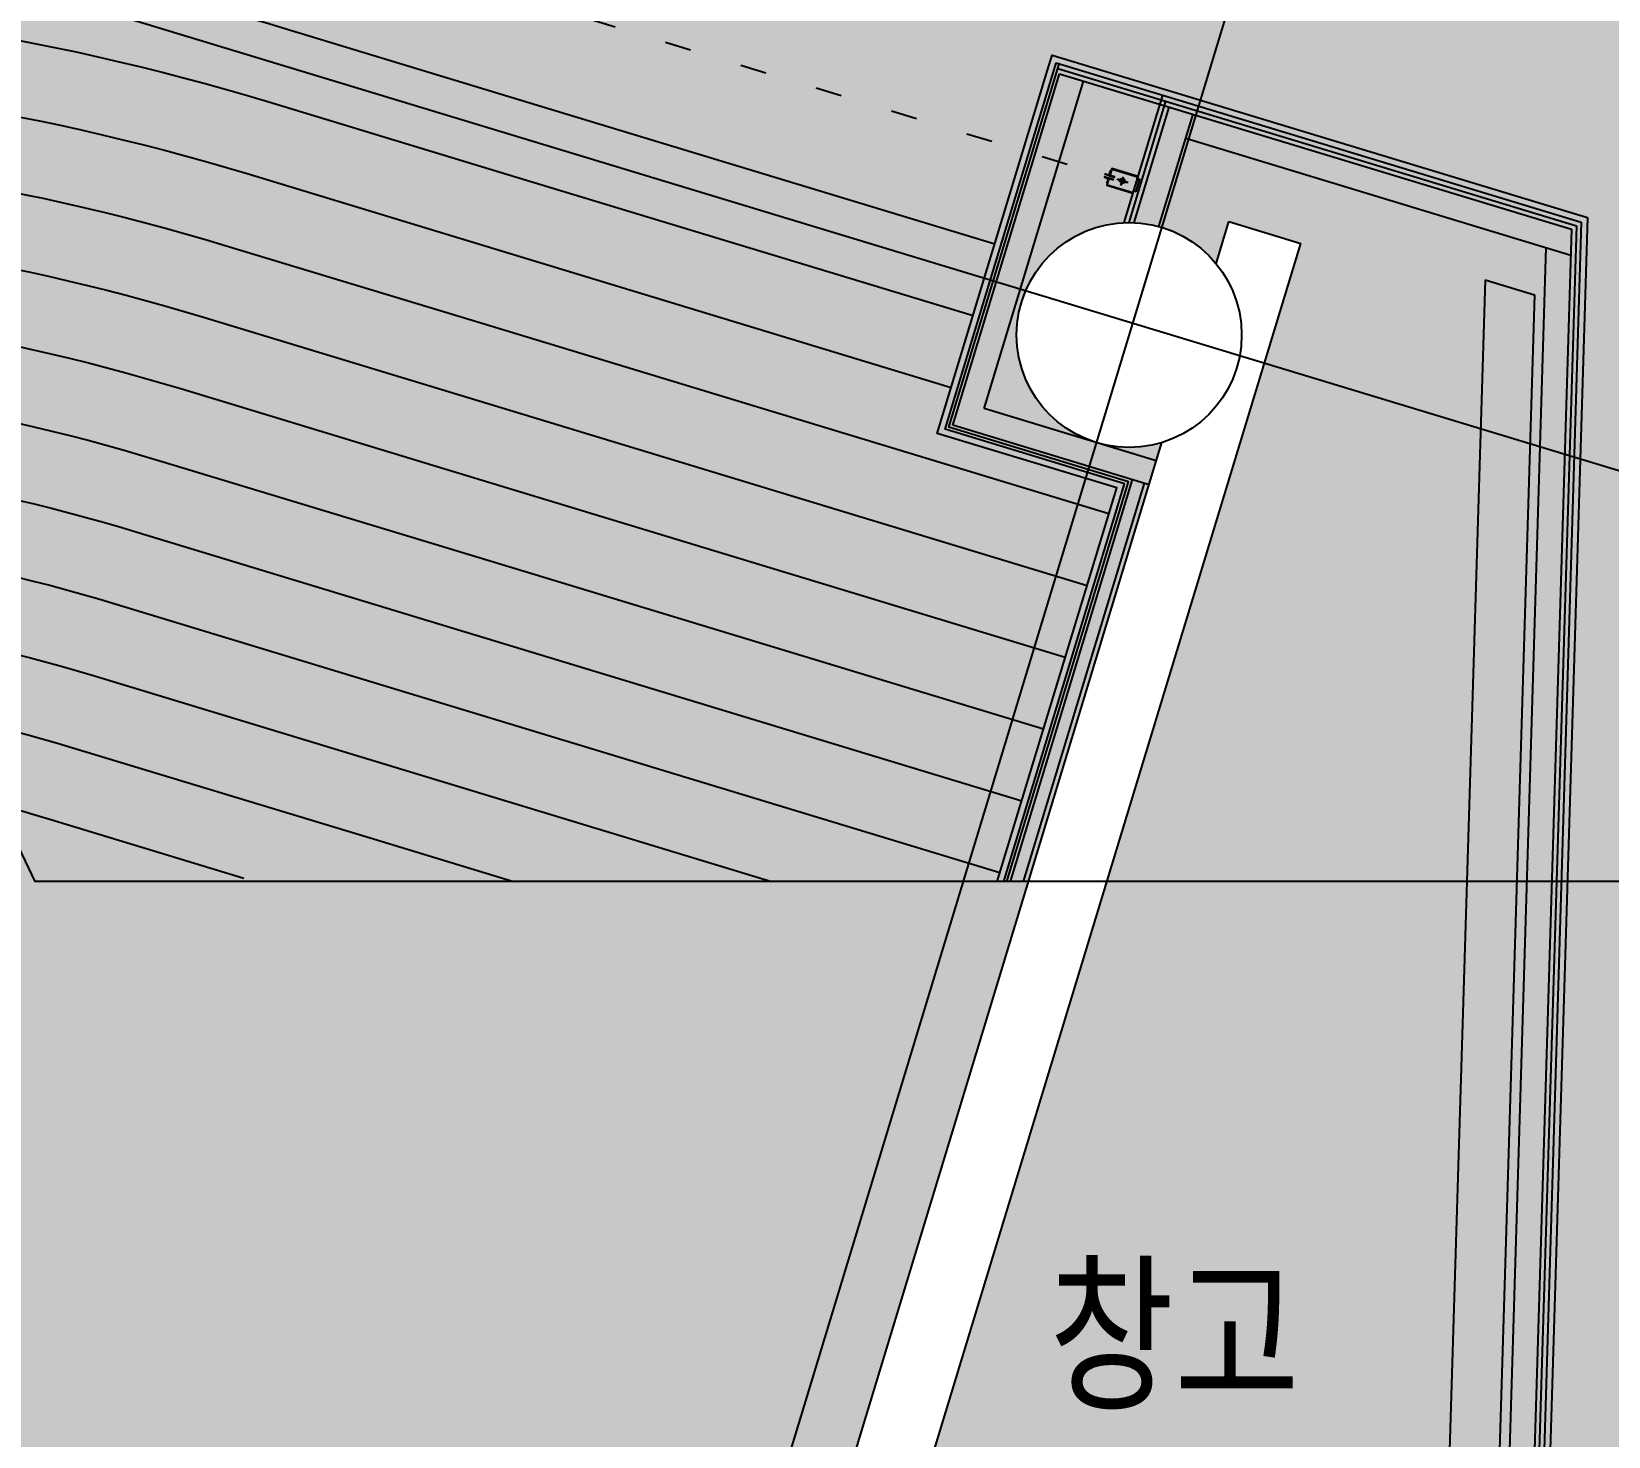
# Model space of a CAD drawing. Header units: metres. Extents: x 630750 to 860239, y 578133 to 726633.
# Drawn here: x 729694 to 736001, y 623558 to 629178 of the extents above; entities that cross this region are included whole.
import ezdxf

# ---------------------------------------------------------------- set-up
doc = ezdxf.new("R2010")
doc.units = ezdxf.units.M
doc.header["$LTSCALE"] = 300
doc.linetypes.add('HIDDEN-1', pattern=[1.4, 0.35, -0.7, 0.35])
doc.linetypes.add('업무시설_xr-base$0$CONTINOUS', pattern=[0])
for name, color, linetype in [('002mp-SYM', 3, 'Continuous'), ('A-CEN-1', 1, 'Continuous'), ('A-CON', 2, 'Continuous'), ('A-TXT', 3, 'Continuous'), ('A-WAL-BLK', 3, 'Continuous'), ('A-WALL-CONC', 2, 'Continuous'), ('fire shutter', 2, 'Continuous'), ('FIRE_SHUTTER', 6, 'Continuous'), ('KUK-DRYWALL', 4, 'Continuous'), ('KUK-F-STAIR', 4, 'Continuous'), ('kuk-finish', 43, 'Continuous'), ('KUK-WALL-FIN 1', 30, 'Continuous'), ('KUK-석고보드', 201, 'Continuous')]:
    doc.layers.add(name, color=color, linetype=linetype)
doc.styles.add('돋움', font='')
doc.styles.get('돋움').set_extended_font_data('Dotum')

# ---------------------------------------------------------------- blocks, each defined once
blk = doc.blocks.new('셔터레일')
at = {"layer": 'FIRE_SHUTTER', "color": 8}
for p, q in [((-346486.9279419224, 217158.97546627, -3.80022674e-08), (-346486.9279419224, 217122.8896187741, -3.80022674e-08)), ((-346509.0579855175, 217140.6464330625, -3.80022674e-08), (-346467.0444677737, 217140.6464330625, -3.80022674e-08)), ((-346509.0579855175, 217139.1969012669, -3.80022674e-08), (-346509.0579855175, 217140.6464330625, -3.80022674e-08)), ((-346509.0579855175, 217139.1969012669, -3.80022674e-08), (-346467.0444677737, 217139.1969012669, -3.80022674e-08)), ((-346497.2817404643, 217145.8233323336, -3.80022674e-08), (-346476.5741433804, 217145.8233323336, -3.80022674e-08)), ((-346497.2817404643, 217145.8233323336, -3.80022674e-08), (-346497.2817404643, 217140.6464330625, -3.80022674e-08)), ((-346497.2817404643, 217145.8233323336, -3.80022674e-08), (-346492.1048411933, 217144.0394367598, -3.80022674e-08)), ((-346497.2817404643, 217139.1969012669, -3.80022674e-08), (-346497.2817404643, 217134.0200019957, -3.80022674e-08)), ((-346497.2817404643, 217134.0200019959, -3.80022674e-08), (-346492.1048411933, 217135.8038975699, -3.80022674e-08)), ((-346497.2817404643, 217134.0200019957, -3.80022674e-08), (-346476.5741433802, 217134.0200019957, -3.80022674e-08)), ((-346492.1048411933, 217144.0394367598, -3.80022674e-08), (-346486.9279419224, 217145.8233323336, -3.80022674e-08)), ((-346492.1048411933, 217144.0394367595, -3.80022674e-08), (-346492.1048411933, 217140.6464330625, -3.80022674e-08)), ((-346492.1048411933, 217139.1969012669, -3.80022674e-08), (-346492.1048411933, 217135.8038975699, -3.80022674e-08)), ((-346492.1048411933, 217135.8038975699, -3.80022674e-08), (-346486.9279419224, 217134.0200019959, -3.80022674e-08)), ((-346486.9279419224, 217145.8233323336, -3.80022674e-08), (-346481.7510426513, 217144.0394367598, -3.80022674e-08)), ((-346486.9279419224, 217134.0200019959, -3.80022674e-08), (-346481.7510426513, 217135.8038975699, -3.80022674e-08)), ((-346481.7510426513, 217144.0394367598, -3.80022674e-08), (-346476.5741433804, 217145.8233323336, -3.80022674e-08)), ((-346481.7510426513, 217144.0394367598, -3.80022674e-08), (-346481.7510426513, 217140.6464330625, -3.80022674e-08)), ((-346481.7510426513, 217139.1969012667, -3.80022674e-08), (-346481.7510426513, 217135.8038975699, -3.80022674e-08)), ((-346481.7510426513, 217135.8038975699, -3.80022674e-08), (-346476.5741433804, 217134.0200019959, -3.80022674e-08)), ((-346476.5741433804, 217145.8233323336, -3.80022674e-08), (-346476.5741433804, 217140.6464330625, -3.80022674e-08)), ((-346476.5741433804, 217139.1969012669, -3.80022674e-08), (-346476.5741433804, 217134.0200019957, -3.80022674e-08)), ((-346467.0444677737, 217140.6464330625, -3.80022674e-08), (-346467.0444677737, 217139.1969012669, -3.80022674e-08))]:
    blk.add_line(p, q, dxfattribs=at)
at = {"layer": 'FIRE_SHUTTER', "elevation": -3.80022674e-08}
blk.add_lwpolyline([(-346451.9279419223, 217146.5216671647), (-346451.9279419223, 217144.9216671647), (-346431.9279419224, 217144.9216671647), (-346431.9279419224, 217174.9216671647), (-346541.9279419224, 217174.9216671647), (-346541.9279419224, 217164.9216671648), (-346551.9279419223, 217164.9216671648), (-346551.9279419223, 217114.9216671647), (-346541.9279419224, 217114.9216671647), (-346541.9279419224, 217104.9216671647), (-346431.9279419224, 217104.9216671647), (-346431.9279419224, 217134.9216671647), (-346451.9279419223, 217134.9216671647), (-346451.9279419223, 217133.3216671647), (-346433.5279419223, 217133.3216671647), (-346433.5279419223, 217106.5216671648), (-346540.3279419223, 217106.5216671648), (-346540.3279419223, 217116.5216671647), (-346550.3279419223, 217116.5216671647), (-346550.3279419223, 217163.3216671647), (-346540.3279419223, 217163.3216671647), (-346540.3279419223, 217173.3216671647), (-346433.5279419223, 217173.3216671647), (-346433.5279419223, 217146.5216671647), (-346451.9279419223, 217146.5216671647)], dxfattribs=at)
at = {"layer": 'FIRE_SHUTTER', "color": 8}
for centre, start, end in [((-346486.9279419224, 217145.8233323336, -3.80022674e-08), 0, 180), ((-346486.9279419224, 217134.0200019957, -3.80022674e-08), 180, 0)]:
    blk.add_arc(centre, 4.681689249780665, start, end, dxfattribs=at)
blk = doc.blocks.new('con1')
at = {"layer": 'A-WALL-CONC', "linetype": '업무시설_xr-base$0$CONTINOUS'}
h = blk.add_hatch(color=253, dxfattribs=at)
h.dxf.hatch_style = 1
h.paths.add_polyline_path([(-302595.8548985983, -253222.1527362358), (-301895.8548985983, -253222.1527362358), (-301895.8548985983, -253922.1527362358), (-302595.8548985983, -253922.1527362358)])
h.paths.add_polyline_path([(-384245.8548985985, -253222.1527362358), (-383545.8548985985, -253222.1527362358), (-383545.8548985985, -253922.1527362358), (-384245.8548985985, -253922.1527362358)])
h.paths.add_polyline_path([(-335095.8548985984, -253172.1564631149), (-334295.8548985983, -253172.1564631149), (-334295.8548985983, -253972.1564631149), (-335095.8548985984, -253972.1564631149)])
h.paths.add_polyline_path([(-354895.8548985985, -253172.1564631149), (-354095.8548985985, -253172.1564631149), (-354095.8548985985, -253972.1564631149), (-354895.8548985985, -253972.1564631149)])
h.paths.add_polyline_path([(-374695.8548985985, -253172.1564631149), (-373895.8548985985, -253172.1564631149), (-373895.8548985985, -253972.1564631149), (-374695.8548985985, -253972.1564631149)])
h.paths.add_polyline_path([(-325195.8548985984, -253172.1564631149), (-324395.8548985984, -253172.1564631149), (-324395.8548985984, -253972.1564631149), (-325195.8548985984, -253972.1564631149)])
h.paths.add_polyline_path([(-364745.8548985985, -253222.1564631149), (-364045.8548985983, -253222.1564631149), (-364045.8548985983, -253922.1564631149), (-364745.8548985985, -253922.1564631149)])
h.paths.add_polyline_path([(-344945.8548985984, -253222.1564631149), (-344245.8548985984, -253222.1564631149), (-344245.8548985984, -253922.1564631149), (-344945.8548985984, -253922.1564631149)])
h.paths.add_polyline_path([(-310045.8548985983, -253222.1564631149), (-309345.8548985984, -253222.1564631149), (-309345.8548985984, -253922.1564631149), (-310045.8548985983, -253922.1564631149)])
h.paths.add_polyline_path([(-318595.8548985984, -253172.1564631149), (-317795.8548985984, -253172.1564631149), (-317795.8548985984, -253972.1564631149), (-318595.8548985984, -253972.1564631149)])
h.paths.add_polyline_path([(-384245.8548985985, -310859.8700338578), (-383445.8548985985, -310859.8700338578), (-383445.8548985985, -311659.8700338578), (-384245.8548985985, -311659.8700338578)])
h.paths.add_polyline_path([(-384245.8548985985, -305472.1564631149), (-383445.8548985985, -305472.1564631149), (-383445.8548985985, -306272.1564631149), (-384245.8548985985, -306272.1564631149)])
h.paths.add_polyline_path([(-384245.8548985985, -295572.1564631149), (-383445.8548985985, -295572.1564631149), (-383445.8548985985, -296372.1564631149), (-384245.8548985985, -296372.1564631149)])
h.paths.add_polyline_path([(-384195.8548985985, -276472.1564631149), (-383595.8548985985, -276472.1564631149), (-383595.8548985985, -275872.1564631149), (-384195.8548985985, -275872.1564631149)])
h.paths.add_polyline_path([(-384245.8548985985, -285672.1564631149), (-383445.8548985985, -285672.1564631149), (-383445.8548985985, -286472.1564631149), (-384245.8548985985, -286472.1564631149)])
h.paths.add_polyline_path([(-384295.8548985983, -269172.1564631149), (-383495.8548985985, -269172.1564631149), (-383495.8548985985, -269972.1564631149), (-384295.8548985983, -269972.1564631149)])
h.paths.add_polyline_path([(-384295.8548985983, -260672.1564631149), (-383495.8548985985, -260672.1564631149), (-383495.8548985985, -261472.1564631149), (-384295.8548985983, -261472.1564631149)])
h.paths.add_polyline_path([(-376995.8548985985, -285572.1564630404), (-376195.8548985985, -285572.1564630404), (-376195.8548985985, -286372.1564630404), (-376995.8548985985, -286372.1564630404)], flags=17)
h.paths.add_polyline_path([(-374695.8548985985, -276572.1564631149), (-373895.8548985985, -276572.1564631149), (-373895.8548985985, -275772.1564631149), (-374695.8548985985, -275772.1564631149)], flags=17)
h.paths.add_polyline_path([(-364695.8548985985, -285772.1564631149), (-364095.8548985985, -285772.1564631149), (-364095.8548985985, -286372.1564631149), (-364695.8548985985, -286372.1564631149)], flags=17)
h.paths.add_polyline_path([(-364795.8548985985, -275772.1564631149), (-363995.8548985985, -275772.1564631149), (-363995.8548985985, -276572.1564631149), (-364795.8548985985, -276572.1564631149)], flags=17)
edge = h.paths.add_edge_path(flags=16)
edge.add_arc((-376495.8546115294, -295972.1563265505), 450, 0, 360)
edge = h.paths.add_edge_path(flags=16)
edge.add_arc((-354495.8546115294, -302572.1563265504), 450, 0, 360)
edge = h.paths.add_edge_path(flags=16)
edge.add_arc((-364395.8548985985, -295972.1564631149), 350, 0, 360)
edge = h.paths.add_edge_path(flags=16)
edge.add_arc((-354495.8546115294, -295972.1563265505), 450, 0, 360)
edge = h.paths.add_edge_path(flags=16)
edge.add_arc((-344595.8546115293, -302572.1563265504), 350, 0, 360)
edge = h.paths.add_edge_path(flags=16)
edge.add_arc((-344595.8546115293, -295972.1563265505), 350, 0, 360)
edge = h.paths.add_edge_path(flags=16)
edge.add_arc((-364395.8546115294, -302572.1563265504), 350, 0, 360)
h.paths.add_polyline_path([(-375978.1326931271, -305715.7476463499), (-376743.6646931044, -305483.4530983925), (-376975.9592410608, -306248.9850983698), (-376210.4272410836, -306481.2796463272)], flags=17)
h.paths.add_polyline_path([(-378097.8204432394, -312701.2271461416), (-378863.3524432167, -312468.9325981842), (-379095.646991175, -313234.4645981615), (-378330.1149911977, -313466.7591461189)], flags=16)
h.paths.add_polyline_path([(-354767.9470061886, -312099.557201519), (-355533.4790061659, -311867.2626535617), (-355765.7735541243, -312632.794653539), (-355000.2415541469, -312865.0892014964)], flags=17)
h.paths.add_polyline_path([(-347591.0845347217, -314277.3185800308), (-348356.6165346991, -314045.0240320735), (-348588.9110826574, -314810.5560320507), (-347823.3790826801, -315042.8505800082)], flags=17)
h.paths.add_polyline_path([(-349725.2906940825, -321310.643829822), (-350490.8226940598, -321078.3492818646), (-350723.117242018, -321843.8812818419), (-349957.5852420408, -322076.1758297993)], flags=17)
h.paths.add_polyline_path([(-359198.749193801, -318435.9987988467), (-359964.2811937783, -318203.7042508883), (-360196.5757417365, -318969.2362508657), (-359431.0437417592, -319201.530798823)], flags=17)
edge = h.paths.add_edge_path(flags=16)
edge.add_arc((-324745.8546115293, -312472.1563265504), 450, 0, 360)
h.paths.add_polyline_path([(-318595.8548985984, -311972.1564631149), (-317795.8548985984, -311972.1564631149), (-317795.8548985984, -312972.1564631149), (-318595.8548985984, -312972.1564631149)], flags=17)
edge = h.paths.add_edge_path(flags=16)
edge.add_arc((-335145.8551486771, -312472.1585906729), 350, 0, 360)
edge = h.paths.add_edge_path(flags=16)
edge.add_arc((-338616.5391065444, -317418.5823984411), 450, 0, 360)
h.paths.add_polyline_path([(-340251.8321943658, -324185.2888607983), (-341017.3641943413, -323952.9943128399), (-341249.6587422996, -324718.5263128173), (-340484.1267423223, -324950.8208607746)], flags=17)
edge = h.paths.add_edge_path(flags=17)
edge.add_arc((-324745.8546115293, -319072.1563265504), 450, 0, 360)
h.paths.add_polyline_path([(-318695.8548985984, -318672.1564631148), (-317695.8548985984, -318672.1564631148), (-317695.8548985984, -319472.1564631148), (-318695.8548985984, -319472.1564631148)], flags=17)
h.paths.add_polyline_path([(-310095.8532853149, -327072.1549887093), (-309295.8532853148, -327072.1549887093), (-309295.8532853148, -327872.1549887093), (-310095.8532853149, -327872.1549887093)])
h.paths.add_polyline_path([(-316095.8540471572, -322372.1563295381), (-316095.8540471572, -325422.1563295381), (-311307.6675358287, -325422.1563847879), (-311307.6675358287, -325222.1563847879), (-315895.8540471572, -325222.1563295381), (-315895.8540471572, -322572.1563295381), (-309695.8540471572, -322572.1563295381), (-309695.8540471572, -325222.1563295381), (-310307.6675358288, -325222.1563847879), (-310307.6675358288, -325422.1563847879), (-309495.8540471572, -325422.1563295381), (-309495.8540471572, -322372.1563295381)], flags=17)
edge = h.paths.add_edge_path(flags=17)
edge.add_arc((-324795.8546115294, -327472.1563265504), 400, 0, 360)
edge = h.paths.add_edge_path(flags=17)
edge.add_arc((-318195.8546115293, -329272.1563265504), 450, 0, 360)
h.paths.add_polyline_path([(-310095.8548985984, -331472.1564631149), (-309295.8548985984, -331472.1564631149), (-309295.8548985984, -332272.1564631149), (-310095.8548985984, -332272.1564631149)])
edge = h.paths.add_edge_path(flags=16)
edge.add_arc((-334695.8546115293, -302572.1563265504), 350, 0, 360)
edge = h.paths.add_edge_path(flags=17)
edge.add_arc((-334695.8546115293, -286072.1563265504), 350, 0, 360)
edge = h.paths.add_edge_path(flags=16)
edge.add_arc((-334695.8546115293, -295972.1563265505), 350, 0, 360)
edge = h.paths.add_edge_path(flags=17)
edge.add_arc((-344595.8546115293, -286072.1563265504), 450, 0, 360)
h.paths.add_polyline_path([(-318595.8548985984, -295472.1564631149), (-317795.8548985984, -295472.1564631149), (-317795.8548985984, -296472.1564631149), (-318595.8548985984, -296472.1564631149)], flags=17)
h.paths.add_polyline_path([(-318595.8548985984, -302072.1564631149), (-317795.8548985984, -302072.1564631149), (-317795.8548985984, -303072.1564631149), (-318595.8548985984, -303072.1564631149)], flags=17)
edge = h.paths.add_edge_path(flags=16)
edge.add_arc((-324795.8546115294, -302572.1563265504), 450, 0, 360)
edge = h.paths.add_edge_path(flags=16)
edge.add_arc((-324795.8546115294, -295972.1563265505), 450, 0, 360)
edge = h.paths.add_edge_path(flags=17)
edge.add_arc((-324795.8546115294, -286072.1563265504), 450, 0, 360)
edge = h.paths.add_edge_path(flags=17)
edge.add_arc((-334695.8546115293, -276172.1563265504), 450, 0, 360)
edge = h.paths.add_edge_path(flags=17)
edge.add_arc((-344595.8546115293, -276172.1563265504), 450, 0, 360)
h.paths.add_polyline_path([(-318595.8532853149, -275772.1549887093), (-317795.8532853148, -275772.1549887093), (-317795.8532853148, -276572.1549887093), (-318595.8532853149, -276572.1549887093)], flags=17)
h.paths.add_polyline_path([(-318595.8532853149, -285672.1549887092), (-317795.8532853148, -285672.1549887092), (-317795.8532853148, -286472.1549887093), (-318595.8532853149, -286472.1549887093)], flags=17)
edge = h.paths.add_edge_path(flags=17)
edge.add_arc((-324795.8546115294, -276172.1563265504), 450, 0, 360)
h.paths.add_polyline_path([(-364795.8532853149, -260672.155131739), (-363995.8532853147, -260672.155131739), (-363995.8532853147, -261472.155131739), (-364795.8532853149, -261472.155131739)])
h.paths.add_polyline_path([(-364795.8532853149, -269172.1549887093), (-363995.8532853147, -269172.1549887093), (-363995.8532853147, -269972.1549887093), (-364795.8532853149, -269972.1549887093)], flags=17)
h.paths.add_polyline_path([(-325195.8548985984, -269172.1564631149), (-324395.8548985984, -269172.1564631149), (-324395.8548985984, -269972.1564631149), (-325195.8548985984, -269972.1564631149)], flags=17)
h.paths.add_polyline_path([(-310845.8548985984, -260722.1564631149), (-310045.8548985983, -260722.1564631149), (-310045.8548985983, -261522.1564631149), (-310845.8548985984, -261522.1564631149)], flags=17)
h.paths.add_polyline_path([(-325195.8548985984, -260672.1564631149), (-324395.8548985984, -260672.1564631149), (-324395.8548985984, -261472.1564631149), (-325195.8548985984, -261472.1564631149)])
h.paths.add_polyline_path([(-335095.8532853148, -260672.1549887093), (-334295.8532853148, -260672.1549887093), (-334295.8532853148, -261472.1549887093), (-335095.8532853148, -261472.1549887093)])
h.paths.add_polyline_path([(-344995.8532853148, -260672.155131739), (-344195.8532853148, -260672.155131739), (-344195.8532853148, -261472.155131739), (-344995.8532853148, -261472.155131739)])
h.paths.add_polyline_path([(-354895.8532853147, -260672.155131739), (-354095.8532853147, -260672.155131739), (-354095.8532853147, -261472.155131739), (-354895.8532853147, -261472.155131739)])
h.paths.add_polyline_path([(-354895.8532853147, -269172.1549887093), (-354095.8532853147, -269172.1549887093), (-354095.8532853147, -269972.1549887093), (-354895.8532853147, -269972.1549887093)], flags=17)
h.paths.add_polyline_path([(-344995.8532853148, -269172.1549887093), (-344195.8532853148, -269172.1549887093), (-344195.8532853148, -269972.1549887093), (-344995.8532853148, -269972.1549887093)], flags=17)
h.paths.add_polyline_path([(-335095.8532853148, -269172.1549887093), (-334295.8532853148, -269172.1549887093), (-334295.8532853148, -269972.1549887093), (-335095.8532853148, -269972.1549887093)], flags=17)
h.paths.add_polyline_path([(-310145.8532853148, -275772.1549887093), (-309345.8532853148, -275772.1549887093), (-309345.8532853148, -276572.1549887093), (-310145.8532853148, -276572.1549887093)])
h.paths.add_polyline_path([(-310145.8532853148, -269172.1549887093), (-309345.8532853148, -269172.1549887093), (-309345.8532853148, -269972.1549887093), (-310145.8532853148, -269972.1549887093)])
h.paths.add_polyline_path([(-309945.8548985984, -312172.1564631149), (-309345.8548985984, -312172.1564631149), (-309345.8548985984, -312772.1564631149), (-309945.8548985984, -312772.1564631149)], flags=17)
h.paths.add_polyline_path([(-309945.8548985984, -302272.156463115), (-309345.8548985984, -302272.156463115), (-309345.8548985984, -302872.1564631149), (-309945.8548985984, -302872.1564631149)], flags=17)
h.paths.add_polyline_path([(-310145.8532853148, -295572.1549887093), (-309345.8532853148, -295572.1549887093), (-309345.8532853148, -296372.1549887093), (-310145.8532853148, -296372.1549887093)])
h.paths.add_polyline_path([(-310145.8532853148, -285672.1549887092), (-309345.8532853148, -285672.1549887092), (-309345.8532853148, -286472.1549887093), (-310145.8532853148, -286472.1549887093)])
h.paths.add_polyline_path([(-366406.5830798227, -311179.8802322656), (-366584.9674021847, -311089.4422229141), (-367172.8144629768, -312248.9403182635), (-366994.4301406093, -312339.3783276178)], flags=16)
h.paths.add_polyline_path([(-367582.2772013976, -313498.8764229682), (-367760.6615237615, -313408.4384136157), (-368303.2895798835, -314478.7443477804), (-368124.9052575085, -314569.1823571393)], flags=16)
h.paths.add_polyline_path([(-374501.3754436693, -323406.7689923303), (-375266.9074436467, -323174.4744443729), (-375499.201991605, -323940.0064443493), (-374733.6699916277, -324172.3009923076)], flags=17)
h.paths.add_polyline_path([(-380817.0144434816, -321490.3389716795), (-381582.546443459, -321258.0444237221), (-381814.8409914172, -322023.5764236994), (-381049.30899144, -322255.8709716568)])
h.paths.add_polyline_path([(-319504.7397474463, -329605.3041341439), (-319562.8133844364, -329796.6871341377), (-318586.7600844654, -330092.8626827844), (-318528.6864474754, -329901.4796827896)], flags=17)
h.paths.add_polyline_path([(-317399.5267474971, -330244.1141409887), (-317457.6003844872, -330435.4971409825), (-316481.5470845162, -330731.6726896282), (-316423.4734475262, -330540.2896896344)], flags=17)
h.paths.add_polyline_path([(-315294.3137475628, -330882.9241478801), (-315352.387384551, -331074.3071478749), (-314376.33408458, -331370.4826965206), (-314318.26044759, -331179.0996965257)], flags=17)
h.paths.add_polyline_path([(-313189.1007476304, -331521.7341547817), (-313247.1743846203, -331713.1171547756), (-312271.1210846476, -332009.2927034212), (-312213.0474476594, -331817.9097034274)], flags=17)
h.paths.add_polyline_path([(-311083.8877476922, -332160.54416166), (-311141.9613846804, -332351.9271616549), (-310165.9080847095, -332648.1027103005), (-310107.8344477214, -332456.7197103057)], flags=17)
h.paths.add_polyline_path([(-308978.6747477505, -332799.3541685309), (-309036.7483847405, -332990.7371685257), (-308060.6950847696, -333286.9127171714), (-308002.6214477796, -333095.5297171766)])
h.paths.add_polyline_path([(-306873.4617478031, -333438.1641753842), (-306931.5353847932, -333629.5471753789), (-305955.4820848222, -333925.7227240246), (-305897.4084478322, -333734.3397240298)])
h.paths.add_polyline_path([(-321609.9527473844, -328966.4941272646), (-321668.0263843745, -329157.8771272594), (-320691.9730844035, -329454.0526759051), (-320633.8994474135, -329262.6696759103)], flags=17)
h.paths.add_polyline_path([(-304768.2487478762, -334076.9741822979), (-304826.3223848644, -334268.3571822926), (-303850.2690848935, -334564.5327309383), (-303792.1954479034, -334373.1497309435)])
h.paths.add_polyline_path([(-366379.8193609475, -308837.2833016351), (-366525.2052969526, -309124.0495834364), (-365780.0691189546, -309501.8217538934), (-365997.1202908703, -309929.9441531789), (-365818.730485326, -310020.3713472359), (-365281.8703201584, -308961.4421560163), (-368992.6500827934, -307835.4357871687), (-369050.7237197816, -308026.8187871626), (-368955.0322197847, -308055.8556056576), (-369303.4740417211, -309204.1536056235), (-369399.1655417181, -309175.1167871285), (-369457.2391787082, -309366.4997871233), (-369361.5476787112, -309395.5366056174), (-371190.867243877, -315424.101105438), (-373726.6919938013, -314654.6254153284), (-371897.3724286354, -308626.0609155078), (-370414.1541786793, -309076.1316021759), (-370356.0805416911, -308884.7486021811), (-371839.2987916454, -308434.6779155139), (-371490.8569697089, -307286.3799155479), (-370007.6387197546, -307736.4506022161), (-369949.5650827646, -307545.0676022213), (-371624.1663327146, -307036.923278564), (-373976.1486307852, -314787.934778334), (-369001.1623817034, -316297.5544700785), (-368712.7546086016, -315728.6849699946), (-368891.133447776, -315638.2361453356), (-369103.6659626368, -316057.445600687), (-370999.4842438832, -315482.174742428), (-368763.6492197908, -308113.9292426467)], flags=17)
edge = h.paths.add_edge_path()
edge.add_line((-317995.8535421904, -269122.1544163836), (-318195.8535421904, -269122.1544163827))
edge.add_line((-318195.8535421904, -266622.1563265486), (-317995.8535421904, -266622.1563265486))
edge.add_line((-318195.8535421904, -265972.1563265505), (-318195.8544150315, -266622.1563265486))
edge.add_line((-318195.8535421904, -269122.1544163836), (-318195.8535421904, -269672.1563265504))
edge.add_line((-317995.8535421904, -269472.1563265504), (-317995.8535421904, -269122.1544163836))
edge.add_line((-317995.8544150315, -266622.1563265486), (-317995.8535421904, -265972.1563265505))
edge.add_line((-317070.8535673882, -260922.1549672404), (-317070.8550794947, -260722.1563265504))
edge.add_line((-317070.8550794947, -260722.1563265504), (-314895.8535208668, -260722.1563265504))
edge.add_line((-314895.8535208668, -260722.1563265504), (-314895.8535217124, -260922.1563265504))
edge.add_line((-314895.8535217124, -260922.1563265504), (-317070.8550794947, -260922.1563265504))
edge.add_line((-318195.8535421904, -265972.1563265505), (-321995.8535430342, -265972.1563265505))
edge.add_line((-321995.8535430342, -265972.1563265505), (-321995.853526356, -262022.1563265504))
edge.add_line((-321995.853526356, -262022.1563265504), (-321795.853526356, -262022.1563265504))
edge.add_line((-321795.853526356, -262022.1563265504), (-321795.8535301558, -262922.1563265505))
edge.add_line((-321795.8535301558, -262922.1563265505), (-321695.8535301558, -262922.1563265505))
edge.add_line((-321695.8535301558, -262922.1563265505), (-321695.8535309996, -263122.1563265504))
edge.add_line((-321695.8535309996, -263122.1563265504), (-321795.8535309996, -263122.1563265504))
edge.add_line((-321795.8535309996, -263122.1563265504), (-321795.8535421904, -265772.1563265504))
edge.add_line((-321795.8535421904, -265772.1563265504), (-314195.8535421903, -265772.1563265504))
edge.add_line((-314195.8535421903, -265772.1563265504), (-314195.8535310014, -263122.1563265504))
edge.add_line((-314195.8535310014, -263122.1563265504), (-320695.8535309996, -263122.1563265504))
edge.add_line((-320695.8535309996, -263122.1563265504), (-320695.8535301558, -262922.1563265505))
edge.add_line((-320695.8535301558, -262922.1563265505), (-319545.8535301558, -262922.1563265505))
edge.add_line((-319545.8535301558, -262922.1563265505), (-319545.8535217106, -260922.1563265504))
edge.add_line((-319545.8535217106, -260922.1563265504), (-321795.8535217106, -260922.1563265504))
edge.add_line((-321795.8535217106, -260922.1563265504), (-321795.8535221334, -261022.1563265505))
edge.add_line((-321795.8535221334, -261022.1563265505), (-321995.8535221334, -261022.1563265505))
edge.add_line((-321995.8535221334, -261022.1563265505), (-321995.8535208668, -260722.1563265504))
edge.add_line((-321995.8535208668, -260722.1563265504), (-317770.853566524, -260722.1563265504))
edge.add_line((-317770.853566524, -260722.1563265504), (-317770.8535673883, -260922.1549672404))
edge.add_line((-317995.8535421904, -269472.1563265504), (-314195.8535421903, -269472.1563265504))
edge.add_line((-314195.8535421903, -269472.1563265504), (-314195.8535421903, -265972.1563265505))
edge.add_line((-314195.8535421903, -265972.1563265505), (-317995.8535421904, -265972.1563265505))
edge.add_line((-317770.8535673883, -260922.1563265504), (-319345.8535217106, -260922.1563265504))
edge.add_line((-319345.8535217106, -260922.1563265504), (-319345.8535301558, -262922.1563265505))
edge.add_line((-319345.8535301558, -262922.1563265505), (-314195.8535301577, -262922.1563265505))
edge.add_line((-314195.8535301577, -262922.1563265505), (-314195.8535208668, -260722.1563265504))
edge.add_line((-314195.8535208668, -260722.1563265504), (-313995.8535208668, -260722.1563265504))
edge.add_line((-313995.8535208668, -260722.1563265504), (-313995.853558658, -269672.1563265504))
edge.add_line((-313995.853558658, -269672.1563265504), (-318195.8535421904, -269672.1563265504))
edge.add_line((-309345.8535256854, -286472.1563265504), (-309345.8535256854, -312772.1564631149))
edge.add_line((-309545.8535256855, -302872.2205749875), (-309545.8535256855, -312172.2205749875))
edge.add_line((-309545.8535256855, -296372.1563265504), (-309545.8535256855, -302272.2205749875))
edge.add_line((-309545.8535256855, -286472.1563265504), (-309545.8535256855, -295572.1563265504))
edge.add_line((-375426.60750052, -323700.7776036275), (-380976.7145003549, -322016.642130935))
edge.add_line((-334860.0279141314, -324841.3624788713), (-335146.8539576627, -325786.6042707352))
edge.add_line((-334660.0638696238, -325215.5474343509), (-334859.7794576719, -325873.7147262193))
edge.add_line((-324795.8532386184, -328208.7630668184), (-324795.8532386184, -327872.1563265504))
edge.add_line((-324595.8532386183, -328060.4464838248), (-324595.8532386183, -327818.5663223252))
edge.add_line((-324795.8532386184, -328208.7630668184), (-322797.1860626715, -328815.242597612))
edge.add_line((-322797.1860626715, -328815.242597612), (-322739.1124256815, -328623.8595976181))
edge.add_line((-322739.1124256815, -328623.8595976181), (-324595.8532386183, -328060.4464838248))
edge.add_line((-337531.1713335238, -334677.3312591392), (-338201.0118335042, -334474.073529676))
edge.add_line((-338201.0118335042, -334474.073529676), (-338404.2695629675, -335143.9140296564))
edge.add_line((-338404.2695629675, -335143.9140296564), (-337734.4256859686, -335347.1727838483))
edge.add_line((-337734.4256859686, -335347.1727838483), (-337531.1679565053, -334677.3322838679))
edge = h.paths.add_edge_path()
edge.add_line((-339857.939220899, -323400.4773432946), (-339799.8302138032, -323209.105591513))
edge.add_line((-339799.8302138032, -323209.105591513), (-337930.2870394451, -317052.1649098104))
edge.add_line((-337930.2870394451, -317052.1649098104), (-338217.3450962943, -316965.0002839725))
edge.add_line((-338217.3450962943, -316965.0002839725), (-338268.4694790738, -317133.3675067673))
edge.add_arc((-338616.5391065449, -317418.582398441), 450.0000000002659, -73.1134684455966, 39.33184464028608, ccw=False)
edge.add_line((-338485.8243356643, -317849.1792501176), (-340144.9979444094, -323313.3127506392))
edge.add_line((-340144.9979444094, -323313.3127506392), (-339857.939220899, -323400.4773432946))
at = {"layer": 'A-CON'}
blk.add_circle((-338616.5391065444, -317418.5823984411), 450, dxfattribs=at)
at = {"layer": 'A-WALL-CONC'}
for p, q in [((-338268.4694790738, -317133.3675067673), (-338217.3450962943, -316965.0002839725)), ((-338217.3450962943, -316965.0002839725), (-337930.2870394451, -317052.1649098104)), ((-339799.8303532112, -323209.1060506236), (-337930.2870394451, -317052.1649098104)), ((-340144.9979444094, -323313.3127506392), (-338485.8243356642, -317849.1792501176))]:
    blk.add_line(p, q, dxfattribs=at)

msp = doc.modelspace()

# ---------------------------------------------------------------- linework, layer by layer
at = {"layer": '002mp-SYM', "color": 7}
for points in [[(736817.5450946623, 625777.4583634418), (729708.4213498803, 625777.4583634418), (729550.7449109266, 626105.9385854499), (729550.7449109266, 625449.1393824108), (729397.5093686627, 625777.4583634418), (722890.3589293873, 625777.4583634418)], [(736817.5564923598, 625777.4452192495), (729708.4327475778, 625777.4452192495), (729550.756308624, 626105.9254412585), (729550.756308624, 625449.1262382184), (729397.5207663602, 625777.4452192495), (722890.3703270848, 625777.4452192495)]]:
    msp.add_lwpolyline(points, dxfattribs=at)
at = {"layer": 'A-CEN-1', "linetype": 'Continuous'}
for p, q in [((694392.6222871221, 640059.9977093735), (741754.1447355151, 625688.523429967)), ((725967.9167306311, 601218.0269323126), (734647.9937868421, 629823.4195565474))]:
    msp.add_line(p, q, dxfattribs=at)
at = {"layer": 'A-CON'}
msp.add_circle((734083.7104171414, 627963.8165267846), 450, dxfattribs=at)
at = {"layer": 'A-WAL-BLK'}
for p, q in [((735507.1083739379, 628184.7790896255), (735263.1070388486, 620126.9047452663)), ((735507.1083739379, 628184.7790896255), (735705.3769911018, 628124.574668911)), ((735705.3769911018, 628124.574668911), (735461.3756560124, 620066.7003245519))]:
    msp.add_line(p, q, dxfattribs=at)
at = {"layer": 'fire shutter', "color": 5, "linetype": 'HIDDEN-1'}
msp.add_lwpolyline([(724994.9494491741, 631331.6383804334), (734037.5715228526, 628585.8636044126)], dxfattribs=at)
at = {"layer": 'KUK-DRYWALL'}
for p, q in [((733378.5169291287, 627603.1197781651), (733805.2064617074, 629008.5916917841)), ((733805.2064617071, 629008.5916917841), (735852.8725782586, 628386.9373636671)), ((733503.2543807707, 627669.7573663407), (733900.893981616, 628979.5417600509)), ((734103.1843203604, 628413.3949594228), (734243.4857958723, 628875.5337470315)), ((734202.9368590014, 628397.7347858627), (734339.1733157812, 628846.4838152983)), ((734310.123384048, 628750.7962953895), (735849.7368231013, 628283.38251622)), ((735852.8725782586, 628386.9373636671), (735600.1009395444, 620039.4334377967)), ((735750.6023386174, 628313.4789176044), (735500.1467553035, 620042.4601608951)), ((734192.3631872912, 627460.5496890469), (733503.2543807707, 627669.7573663407)), ((734163.303506938, 627364.861349771), (733378.5169291287, 627603.1197781651)), ((734096.3319916218, 627385.1971213513), (733608.2359347222, 625777.4583634418)), ((734144.1757515762, 627370.6721554848), (733660.4893529816, 625777.4583634418))]:
    msp.add_line(p, q, dxfattribs=at)
at = {"layer": 'KUK-F-STAIR', "color": 8, "ltscale": 3}
for points in [[(724760.1349673024, 629610.4028669102), (727853.6944851833, 629610.4028669102, -0.0738337998990817), (730730.1271446976, 629183.3187408773), (731717.2444262705, 628883.582479584)], [(724669.102372467, 629310.4028669101), (727853.6944851833, 629310.4028669101, -0.0738337998990803), (730642.9625186524, 628896.2606840907), (731630.0798002197, 628596.5244227992)], [(724578.0697776317, 629010.4028669101), (727853.6944851833, 629010.4028669101, -0.0738337998990789), (730555.7978926054, 628609.202627304), (731542.9151741709, 628309.4663660126)], [(724487.0371827963, 628710.4028669101), (727853.6944851833, 628710.4028669101, -0.0738337998990773), (730468.6332665603, 628322.1445705174), (731455.750548122, 628022.4083092278)], [(724396.0045879609, 628410.4028669101), (727853.6944851833, 628410.4028669101, -0.0738337998990757), (730381.4686405133, 628035.0865137306), (731440.3504367764, 627713.5590957748)], [(724304.9719931255, 628110.4028669102), (727853.6944851833, 628110.4028669102, -0.073833799899074), (730294.3040144681, 627748.028456944), (731496.7148386124, 627382.9187261192)], [(724213.9393982901, 627810.4028669102), (727853.6944851833, 627810.4028669102, -0.0738337998990757), (730207.139388423, 627460.9704001574), (731409.5502125616, 627095.8606693326)], [(724122.9068034554, 627510.4028669101), (727853.6944851833, 627510.4028669101, -0.0738337998990776), (730119.9747623759, 627173.9123433707), (731322.3855865127, 626808.8026125458)], [(724031.8742086203, 627210.4028669102), (727853.6944851833, 627210.4028669102, -0.0738337998990796), (730032.8101363308, 626886.8542865822), (731235.2209604639, 626521.744555761)], [(723940.8416137851, 626910.4028669102), (727853.6944851833, 626910.4028669102, -0.0738337998990818), (729945.6455102856, 626599.7962297956), (731148.056334415, 626234.6864989744)], [(723849.8090189497, 626610.4028669101), (727853.6944851833, 626610.4028669101, -0.0738337998990799), (729858.4808842386, 626312.7381730088), (731060.8917083642, 625947.6284421897)], [(723758.7764241144, 626310.4028669101), (727853.6944851833, 626310.4028669101, -0.0738337998990779), (729771.3162581935, 626025.6801162222), (730543.1399971372, 625791.3173244772)]]:
    msp.add_lwpolyline(points, format="xyb", dxfattribs=at)
for points in [[(731717.2444262705, 628883.582479584), (733546.3821916406, 628328.1683201751)], [(731630.0798002197, 628596.5244227992), (733459.2323963251, 628041.1057600661)], [(731542.9151741709, 628309.4663660126), (733372.0826010092, 627754.0431999562)], [(731455.750548122, 628022.4083092278), (734002.7366093041, 627249.0208974193)], [(731440.3504367764, 627713.5590957748), (733915.5868139884, 626961.9583373097)], [(731496.7148386124, 627382.9187261192), (733828.4370186727, 626674.8957772001)], [(731409.5502125616, 627095.8606693326), (733741.2872233568, 626387.8332170906)], [(731322.3855865127, 626808.8026125458), (733654.1374280411, 626100.7706569809)], [(731235.2209604639, 626521.744555761), (733566.9876327254, 625813.7080968714)], [(731148.056334415, 626234.6864989744), (732653.882713634, 625777.4452192495)], [(731060.8917083642, 625947.6284421897), (731621.0882551386, 625777.5258397375)]]:
    msp.add_lwpolyline(points, dxfattribs=at)
at = {"layer": 'kuk-finish', "color": 11, "ltscale": 0.02}
for points in [[(734011.2372357529, 628620.0000265904), (734005.426260683, 628600.8628228047), (733988.2027772758, 628606.0927003678), (733988.7838747827, 628608.0064207464), (734004.0936378113, 628603.3576406903), (734009.3235153744, 628620.5811240973), (734011.2372357529, 628620.0000265904)], [(733996.7097980778, 628572.1570171262), (734002.5207731479, 628591.2942209118), (733985.2972897408, 628596.524098475), (733984.7161922338, 628594.6103780963), (734000.0259552621, 628589.9615980403), (733994.7960776992, 628572.7381146331), (733996.7097980778, 628572.1570171262)]]:
    msp.add_lwpolyline(points, dxfattribs=at)
at = {"layer": 'KUK-WALL-FIN 1', "color": 64}
msp.add_line((735917.3028292325, 628433.2161846864), (735742.3717018603, 622656.3090920878), dxfattribs=at)
msp.add_lwpolyline([(733555.9825164627, 625777.4583634418), (734033.9632658008, 627351.8783272635), (733316.1482033078, 627569.8009840772), (733757.3627017527, 629023.1166576507), (733775.6641587447, 629083.3997951932), (735917.3028292325, 628433.2161846864)], dxfattribs=at)
at = {"layer": 'KUK-석고보드', "color": 24, "ltscale": 10}
for p, q in [((733792.3235557887, 629052.2154322828), (735891.7352693223, 628414.8515731709)), ((733798.765008748, 629030.4035620334), (735872.3039237903, 628400.8944684189)), ((734063.4613251891, 628413.3607117932), (734218.1635123657, 628922.9339786554)), ((734083.4559839144, 628413.8164548554), (734230.8246541191, 628899.2338628434)), ((735872.3039237903, 628400.8944684189), (735681.167682721, 622088.8314109504)), ((735891.7352693223, 628414.8515731709), (735700.0033193582, 622083.1158880222))]:
    msp.add_line(p, q, dxfattribs=at)
at = {"layer": 'KUK-석고보드', "ltscale": 10}
for points in [[(733582.1092255926, 625777.4583634418), (734065.1476287115, 627368.5377243074), (733347.3325662182, 627586.4603811211), (733781.2845817301, 629015.8541747173), (733792.3235557887, 629052.2154322828)], [(733595.1725801574, 625777.4583634418), (734080.7398101666, 627376.8674228294), (733362.9247476733, 627594.790079643), (733793.2455217186, 629012.2229332507), (733804.2844957772, 629048.584190816)]]:
    msp.add_lwpolyline(points, dxfattribs=at)

# ---------------------------------------------------------------- block references
at = {"layer": 'A-CON'}
msp.add_blockref('con1', (1072700.249523686, 945382.3989252257), dxfattribs=at)
at = {"layer": 'fire shutter', "rotation": 163.1091880580043}
msp.add_blockref('셔터레일', (465606.7833490977, 937023.978052471), dxfattribs=at)

# ---------------------------------------------------------------- texts
at = {"layer": 'A-TXT', "style": '돋움', "width": 0.8}
msp.add_text('창고', height=500, rotation=359.9999999933299, dxfattribs=at).set_placement((733762.1706046248, 623717.2295836178, -3.800226735495272e-08))

doc.saveas('drawing.dxf')
